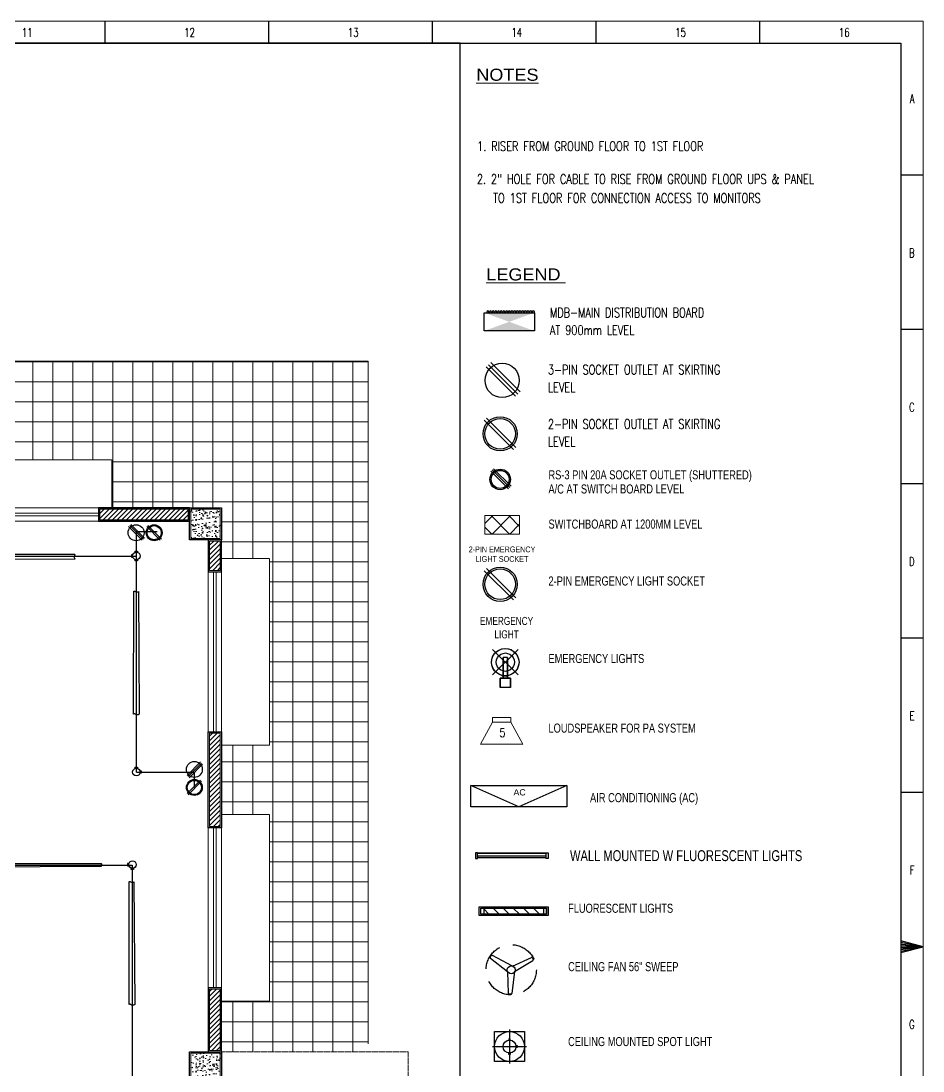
# Model space of a CAD drawing. Header units: inches. Extents: x 112 to 4169, y -2569 to 841.
# Drawn here: x 2215.4 to 2553.6, y -881.4 to -487.7 of the extents above; entities that cross this region are included whole.
import ezdxf

# ---------------------------------------------------------------- set-up
doc = ezdxf.new("R2010")
doc.units = ezdxf.units.IN
doc.header["$MEASUREMENT"] = 0
doc.linetypes.add('DASH', pattern=[0.35, 0.25, -0.1])
doc.linetypes.add('DASHED', pattern=[0.75, 0.5, -0.25])
for name, color, linetype in [('Cables', 7, 'Continuous'), ('HVAC', 44, 'Continuous'), ('Layer 1', 7, 'Continuous'), ('Lights', 7, 'Continuous'), ('Panels', 1, 'Continuous'), ('PVC Conduit and Circular Boxes', 7, 'Continuous'), ('Sockets', 7, 'Continuous'), ('TEG BORDER', 7, 'Continuous'), ('wall 05', 253, 'Continuous')]:
    doc.layers.add(name, color=color, linetype=linetype)
for name, color, linetype, lineweight in [('COLUMN', 1, 'Continuous', 25), ('E-CF-Ceiling-Fan', 42, 'Continuous', 30), ('E-Legend', 7, 'Continuous', 30), ('E-MDB', 1, 'Continuous', 30), ('Glass', 5, 'Continuous', 9), ('HACTH', 8, 'Continuous', 9), ('Plaster Line', 254, 'Continuous', 15), ('Porch', 90, 'Continuous', 15), ('railing', 232, 'Continuous', 15), ('Sunshed', 5, 'Continuous', 15), ('Switchboard', 30, 'Continuous', 13), ('Text', 252, 'Continuous', 15), ('WINDOW', 140, 'Continuous', 9)]:
    doc.layers.add(name, color=color, linetype=linetype, lineweight=lineweight)
doc.styles.get("Standard").update_dxf_attribs({"font": 'arial.ttf'})
doc.styles.add('Swiss721', font='swisscl.ttf')
doc.styles.add('TAVE1', font='ROMANS.shx', dxfattribs={"width": 0.75})
doc.styles.add('TEG BORDER', font='txt_qlt.shx', dxfattribs={"width": 0.7, "bigfont": 'hztxt.shx'})
doc.styles.add('TIMES', font='ARIALN.TTF')
pattern_1 = [(45, (-117177.46, -173725.3368), (-0.8838834765, 0.8838834765), [])]

# ---------------------------------------------------------------- blocks, each defined once
blk = doc.blocks.new('C 12X12')
at = {"layer": 'HACTH'}
h = blk.add_hatch(dxfattribs=at)
h.set_pattern_fill('AR-CONC', color=256, scale=0.5, style=0)
h.set_pattern_definition([(50, (0, 0), (3.58630091, -0.313760675), [0.375, -4.125]), (355, (0, 0), (-0.69375667, 3.76096067), [0.3, -3.3]), (100.4514, (0.299, -0.026), (2.89254691, 3.44719771), [0.31870095, -3.50571056]), (46.1842, (0, 1), (5.33620524, -0.82759507), [0.5625, -6.1875]), (96.6356, (0.4447, 0.931), (4.67331353, 4.87058935), [0.47805144, -5.258565]), (351.1842, (0, 1), (4.67330973, 4.870593), [0.45, -4.95]), (21, (0.5, 0.75), (2.98453526, -2.01309445), [0.375, -4.125]), (326, (0.5, 0.75), (1.21657666, 3.62575023), [0.3, -3.3]), (71.4514, (0.7487, 0.5822), (4.20111314, 1.61265248), [0.31870095, -3.50571056]), (37.5, (0, 0), (0.060799277, 1.66446927), [0, -3.26, 0, -3.35, 0, -3.3125]), (7.5, (0, 0), (1.315347687, 1.97205856), [0, -1.91, 0, -3.185, 0, -1.2625]), (327.5, (-1.115, 0), (2.66911218, -0.112774359), [0, -1.25, 0, -3.9, 0, -5.175]), (317.5, (-1.615, 0), (2.915930847, 0.50052491), [0, -1.625, 0, -2.59, 0, -3.675])])
h.paths.add_polyline_path([(88279, -6819.5), (88279, -6808.5), (88268, -6808.5), (88268, -6819.5)])
at = {"layer": 'COLUMN'}
blk.add_lwpolyline([(88267.5, -6808), (88279.5, -6808), (88279.5, -6820), (88267.5, -6820)], close=True, dxfattribs=at)
at = {"layer": 'Plaster Line'}
blk.add_lwpolyline([(88268, -6808.5), (88279, -6808.5), (88279, -6819.5), (88268, -6819.5)], close=True, dxfattribs=at)
blk = doc.blocks.new('240 BORDER A2')
for p, q in [((408.37, 420), (408.37, 415)), ((445.5, 420), (445.5, 415)), ((482.62, 420), (482.62, 415)), ((519.75, 420), (519.75, 415)), ((556.87, 420), (556.87, 415)), ((594, 385), (589, 385)), ((594, 350), (589, 350)), ((594, 315), (589, 315)), ((594, 280), (589, 280)), ((594, 245), (589, 245)), ((589, 210), (594, 210)), ((592.75, 210), (590.25, 210))]:
    blk.add_line(p, q)
at = {"linetype": 'Continuous'}
blk.add_line((489, 415), (5, 415), dxfattribs=at)
at = {"color": 5, "lineweight": 15}
blk.add_lwpolyline([(0, 420), (594, 420), (594, 0), (0, 0)], close=True, dxfattribs=at)
blk.add_lwpolyline([(5, 415), (589, 415), (589, 5), (5, 5)], close=True)
blk.add_lwpolyline([(594, 210), (589, 211.34), (589, 208.66), (594, 210), (589, 211), (589, 210.67), (594, 210), (589, 210.33), (589, 209.67), (594, 210), (589, 209.33), (589, 209), (594, 210)])
at = {"layer": 'TEG BORDER'}
blk.add_line((489, 116), (489, 415), dxfattribs=at)
at = {"char_height": 2, "width": 2, "style": 'TEG BORDER'}
for s, insert, attachment_point in [('\\pi0.3;11', (389.3, 418.41), 1), ('\\pi2.2204e-016;12', (426.42, 418.41), 1), ('\\pi2.2204e-016;13', (463.55, 418.41), 1), ('\\pi-0.033333;14', (500.67, 418.41), 1), ('\\pi2.2204e-016;15', (537.8, 418.41), 1), ('\\pi0.033333;16', (574.92, 418.41), 1), ('A', (592.09, 403.39), 3), ('B', (592.09, 368.39), 3), ('C', (592.09, 333.39), 3), ('D', (592.09, 298.39), 3), ('E', (592.09, 263.39), 3), ('F', (592.09, 228.39), 3), ('G', (592.09, 193.39), 3)]:
    blk.add_mtext(s, dxfattribs=dict(at, insert=insert, attachment_point=attachment_point))
blk = doc.blocks.new('CF')
for p, q in [((-23.8, 14.2), (-22.8, 15.9)), ((-4.1, -2.1), (-23.5, 12.8)), ((1.4, 4.3), (-21.4, 16.2)), ((1.4, 4.3), (22.9, 14)), ((24.1, 13.5), (25, 11.7)), ((3.9, -1.9), (24.7, 10.4)), ((-4.1, -2.1), (-3.3, -26.6)), ((3.9, -1.9), (0.7, -26.8)), ((-0.4, -27.8), (-2.4, -27.7))]:
    blk.add_line(p, q)
for radius in [4.48, 0.0888]:
    blk.add_circle((0, 0), radius)
for centre, radius, start, end in [((-23, 13.7), 0.996, 147.1351, 237.1351), ((-21.9, 15.4), 0.996, 57.1351, 147.1351), ((23.2, 13), 0.996, 27.1351, 117.1351), ((24.1, 11.3), 1.03, 299.2548, 26.4357), ((-2.3, -26.7), 0.996, 177.1351, 267.1351), ((-0.3, -26.8), 0.996, 267.1351, 357.1351)]:
    blk.add_arc(centre, radius, start, end)
blk = doc.blocks.new('A$C63C712C3')
at = {"ltscale": 2}
for p, q in [((40, 42), (34, 42)), ((40, 16), (34, 16)), ((1231, 42), (1237, 42)), ((1231, 16), (1237, 16))]:
    blk.add_line(p, q, dxfattribs=at)
for points in [[(35, 103), (0, 103), (0, 0), (35, 0)], [(35, 103), (1235, 103), (1235, 90), (35, 90)], [(40, 48), (1231, 48), (1231, 10), (40, 10)], [(1235, 103), (1271, 103), (1271, 0), (1235, 0)]]:
    blk.add_lwpolyline(points, close=True, dxfattribs=at)

msp = doc.modelspace()

# ---------------------------------------------------------------- hatches: boundary and pattern name
h = msp.add_hatch()
h.set_pattern_fill('ANSI31', color=256, scale=21.528028, angle=90)
h.set_pattern_definition([(135, (2455.3092, -944.1637), (-1.902827, -1.902827), [])])
h.paths.add_polyline_path([(2388.93, -820.35), (2388.93, -822.61), (2411.32, -822.61), (2411.32, -820.35)])
at = {"layer": 'HACTH', "ltscale": 10}
h = msp.add_hatch(dxfattribs=at)
h.set_pattern_fill('ANSI37', color=256, scale=60, angle=45, style=0)
h.set_pattern_definition([(90, (-137895.13, -172410.518), (-7.5, 1e-15), []), (180, (-137895.13, -172410.518), (-1e-15, -7.5), [])])
h.paths.add_polyline_path([(2290.58, -670.24), (2290.58, -682.24), (2290.58, -689.24), (2308.58, -689.24), (2308.58, -759.24), (2290.58, -759.24), (2290.58, -785.24), (2308.58, -785.24), (2308.58, -855.24), (2290.58, -855.24), (2290.58, -874.24), (2345.59, -874.24), (2345.59, -615.23), (2290.58, -615.23), (1939.08, -615.23), (1939.08, -670.24), (1950.34, -670.24), (1950.34, -652.24), (2020.34, -652.24), (2020.34, -670.24), (2044.58, -670.24), (2044.58, -652.24), (2114.58, -652.24), (2114.58, -670.24), (2124.58, -670.24), (2179.41, -670.24), (2179.41, -652.24), (2249.41, -652.24), (2249.41, -670.24), (2278.58, -670.24)])
h.paths.add_polyline_path([(1806.58, -670.24), (1806.58, -615.23), (1621.58, -615.23), (1621.58, -670.24), (1681.58, -670.24), (1693.58, -670.24)])
at = {"layer": 'HACTH'}
h = msp.add_hatch(dxfattribs=at)
h.set_pattern_fill('ANSI31', color=256, scale=10, style=0)
h.set_pattern_definition(pattern_1)
h.paths.add_polyline_path([(2278.08, -674.74), (2278.08, -670.74), (2244.91, -670.74), (2244.91, -674.74)])
h = msp.add_hatch(dxfattribs=at)
h.set_pattern_fill('ANSI31', color=256, scale=10, style=0)
h.set_pattern_definition(pattern_1)
h.paths.add_polyline_path([(2286.08, -693.74), (2290.08, -693.74), (2290.08, -682.74), (2286.08, -682.74)])
h = msp.add_hatch(dxfattribs=at)
h.set_pattern_fill('ANSI31', color=256, scale=10, style=0)
h.set_pattern_definition([(45, (-121375.1227, -172383.6424), (-0.8838834765, 0.8838834765), [])])
h.paths.add_polyline_path([(2290.08, -754.74), (2286.08, -754.74), (2286.08, -773.73), (2286.08, -777.73), (2286.08, -789.74), (2290.08, -789.74)])
h = msp.add_hatch(dxfattribs=at)
h.set_pattern_fill('ANSI31', color=256, scale=10, style=0)
h.set_pattern_definition([(45, (-117177.46, -173742.3368), (-0.8838834765, 0.8838834765), [])])
h.paths.add_polyline_path([(2286.08, -873.74), (2290.08, -873.74), (2290.08, -850.74), (2286.08, -850.74)])
at = {"layer": 'Panels'}
h = msp.add_hatch(color=256, dxfattribs=at)
h.dxf.hatch_style = 1
h.paths.add_polyline_path([(2398.47, -600.52), (2389.04, -603.95), (2407.9, -603.95)])
h.paths.add_polyline_path([(2389.04, -597.1), (2398.47, -600.52), (2407.9, -597.1)])
at = {"layer": 'Switchboard'}
h = msp.add_hatch(dxfattribs=at)
h.set_pattern_fill('ANSI37', color=256, scale=37.674049, angle=180)
h.set_pattern_definition([(225, (2684.9885, -187.3326), (3.329947, -3.329947), []), (315, (2684.9885, -187.3326), (3.329947, 3.329947), [])])
h.paths.add_polyline_path([(2389.34, -673.2), (2389.34, -680.1), (2402.33, -680.1), (2402.33, -673.2)])

# ---------------------------------------------------------------- linework, layer by layer
at = {"color": 1}
msp.add_line((2258.65, -688.39), (2258.65, -688.39), dxfattribs=at)
at = {"lineweight": 15}
for points in [[(2392.24, -748.84), (2392.24, -750.66), (2387.73, -758.92), (2403.57, -758.92)], [(2399.05, -748.84), (2392.24, -748.84)], [(2392.24, -750.66), (2399.05, -750.66), (2399.05, -748.84)], [(2403.57, -758.92), (2399.05, -750.66)]]:
    msp.add_lwpolyline(points, dxfattribs=at)
for points in [[(2413.04, -819.89), (2413.04, -823.12), (2387.21, -823.12), (2387.21, -819.89)], [(2412.47, -820.35), (2412.47, -822.61), (2387.77, -822.61), (2387.77, -820.35)], [(2387.77, -822.61), (2387.77, -820.35), (2388.93, -820.35), (2388.93, -822.61)], [(2412.47, -822.61), (2412.47, -820.35), (2411.32, -820.35), (2411.32, -822.61)]]:
    msp.add_lwpolyline(points, close=True)
for points in [[(2398.82, -869.88), (2398.82, -869.34), (2398.35, -869.34), (2398.35, -869.88)], [(2398.53, -870.99), (2398.58, -870.99)], [(2400.99, -872.5), (2401.53, -872.49), (2401.53, -872.01), (2400.98, -872.02)], [(2398.82, -874.68), (2398.82, -875.23), (2398.35, -875.23), (2398.35, -874.68)]]:
    msp.add_lwpolyline(points)
at = {"linetype": 'DASHED', "ltscale": 20}
msp.add_circle((2399.21, -843.5), 9.42, dxfattribs=at)
msp.add_circle((2398.58, -872.28), 2.41)
at = {"lineweight": 15}
msp.add_open_spline([(2396.51, -753.06), (2396.51, -753.06), (2395.36, -753.06), (2395.36, -753.06), (2395.36, -753.06), (2395.21, -754.41), (2395.21, -754.41), (2395.21, -754.41), (2395.36, -754.26), (2395.36, -754.26), (2397.48, -753.24), (2396.99, -757.48), (2395.21, -755.9), (2395.21, -755.9), (2395.12, -755.61), (2395.12, -755.61)], degree=3, knots=[0, 0, 0, 0, 1, 1, 1, 2, 2, 2, 3, 3, 3, 4, 4, 4, 5, 5, 5, 5], dxfattribs=at)
at = {"layer": 'Cables', "color": 1}
for p, q in [((2258.65, -688.39), (2258.65, -679.12)), ((2258.65, -679.12), (2266.44, -679.12)), ((1947.16, -688.39), (2258.65, -688.39)), ((2258.65, -769.41), (2258.65, -688.32)), ((2258.65, -769.41), (2280.39, -769.41)), ((2280.39, -775.13), (2280.39, -769.48))]:
    msp.add_line(p, q, dxfattribs=at)
at = {"layer": 'Cables', "color": 68, "lineweight": 30}
for p, q in [((1809.41, -804.29), (2257.09, -804.29)), ((2257.09, -804.29), (2257.09, -959.83))]:
    msp.add_line(p, q, dxfattribs=at)
at = {"layer": 'Glass', "ltscale": 10}
for points in [[(2244.41, -672.24), (2244.41, -673.24), (2184.41, -673.24), (2184.41, -672.24)], [(2288.58, -694.24), (2287.58, -694.24), (2287.58, -754.24), (2288.58, -754.24)], [(2288.58, -790.24), (2287.58, -790.24), (2287.58, -850.24), (2288.58, -850.24)]]:
    msp.add_lwpolyline(points, close=True, dxfattribs=at)
at = {"layer": 'HVAC'}
for p, q in [((2402.04, -782.4), (2384.03, -774.45)), ((2420.05, -774.45), (2402.04, -782.4))]:
    msp.add_line(p, q, dxfattribs=at)
msp.add_lwpolyline([(2384.03, -774.45), (2420.05, -774.45), (2420.05, -782.4), (2384.03, -782.4)], close=True, dxfattribs=at)
at = {"layer": 'Layer 1', "color": 1}
for points in [[(2391.85, -728.52), (2391.92, -727.32), (2392.22, -726.19), (2392.82, -725.14), (2393.57, -724.32), (2394.55, -723.64), (2395.68, -723.19), (2396.8, -722.97), (2398, -723.12), (2399.13, -723.42), (2400.11, -724.09), (2400.93, -724.84), (2401.61, -725.89), (2401.98, -726.94), (2402.13, -728.15)], [(2391.85, -728.15), (2392, -727.02), (2392.37, -725.89), (2392.97, -724.92), (2393.8, -724.09), (2394.78, -723.49), (2395.83, -723.12), (2397.03, -722.97), (2398.15, -723.12), (2399.2, -723.49), (2400.18, -724.09), (2401.01, -724.92), (2401.61, -725.89), (2401.98, -727.02), (2402.13, -728.15), (2401.98, -729.27), (2401.61, -730.4), (2401.01, -731.37), (2400.18, -732.2), (2399.2, -732.8), (2398.15, -733.18), (2397.03, -733.25), (2395.83, -733.18), (2394.78, -732.8), (2393.8, -732.2), (2392.97, -731.37), (2392.37, -730.4), (2392, -729.27), (2391.85, -728.15)], [(2401.76, -732.95), (2392.22, -723.34)], [(2401.76, -723.34), (2392.22, -732.95)], [(2393.57, -728.15), (2393.65, -727.24), (2394.02, -726.42), (2394.55, -725.74), (2395.3, -725.14), (2396.13, -724.84), (2397.03, -724.69), (2397.85, -724.84), (2398.68, -725.14), (2399.43, -725.74), (2399.96, -726.42), (2400.33, -727.24), (2400.41, -728.15), (2400.33, -729.05), (2399.96, -729.87), (2399.43, -730.55), (2398.68, -731.15), (2397.85, -731.45), (2397.03, -731.6), (2396.13, -731.45), (2395.3, -731.15), (2394.55, -730.55), (2394.02, -729.87), (2393.65, -729.05), (2393.57, -728.15)], [(2396.13, -734.15), (2397.85, -734.15), (2397.85, -726.42)], [(2396.13, -734.15), (2396.13, -726.42), (2396.13, -733.63), (2396.13, -734.15), (2397.85, -734.15)], [(2397.85, -726.42), (2396.13, -726.42)], [(2397.85, -726.42), (2396.13, -726.42)], [(2397.85, -726.42), (2397.85, -734.15)], [(2402.13, -728.15), (2401.98, -729.35), (2401.61, -730.47), (2400.93, -731.45), (2400.03, -732.28), (2398.98, -732.88), (2397.85, -733.25)], [(2395.75, -733.1), (2394.78, -732.8), (2393.8, -732.2), (2393.05, -731.45), (2392.45, -730.55), (2392.07, -729.57), (2391.85, -728.52)], [(2398.9, -737.61), (2398.9, -734.15), (2395.08, -734.15), (2395.08, -737.61)], [(2395.08, -737.61), (2395.08, -734.15)], [(2395.08, -734.15), (2398.9, -734.15)], [(2395.75, -733.1), (2396.13, -733.25), (2397.85, -733.25)], [(2398.9, -734.15), (2398.9, -737.61)], [(2398.9, -737.61), (2395.08, -737.61)]]:
    msp.add_lwpolyline(points, dxfattribs=at)
at = {"layer": 'Lights', "color": 40}
for p, q in [((2398.58, -865.92), (2398.58, -878.64)), ((2392.22, -872.28), (2404.95, -872.28))]:
    msp.add_line(p, q, dxfattribs=at)
at = {"layer": 'Lights'}
msp.add_lwpolyline([(2404.2, -877.89), (2392.97, -877.89), (2392.97, -866.67), (2404.2, -866.67)], close=True, dxfattribs=at)
msp.add_circle((2398.58, -872.28), 5.61, dxfattribs=at)
at = {"layer": 'Panels'}
msp.add_lwpolyline([(2407.9, -603.95), (2389.04, -603.95), (2389.04, -597.1), (2407.9, -597.1)], close=True, dxfattribs=at)
for points in [[(2390.84, -597.1), (2390.84, -596.86, 1), (2390.04, -596.86), (2390.04, -597.1)], [(2391.84, -597.1), (2391.84, -596.86, 1), (2391.04, -596.86), (2391.04, -597.1)], [(2392.85, -597.1), (2392.85, -596.86, 1), (2392.05, -596.86), (2392.05, -597.1)], [(2393.86, -597.1), (2393.86, -596.86, 1), (2393.06, -596.86), (2393.06, -597.1)], [(2394.86, -597.1), (2394.86, -596.86, 1), (2394.06, -596.86), (2394.06, -597.1)], [(2395.87, -597.1), (2395.87, -596.86, 1), (2395.06, -596.86), (2395.06, -597.1)], [(2396.86, -597.1), (2396.86, -596.86, 1), (2396.06, -596.86), (2396.06, -597.1)], [(2397.87, -597.1), (2397.87, -596.86, 1), (2397.07, -596.86), (2397.07, -597.1)], [(2398.87, -597.1), (2398.87, -596.86, 1), (2398.07, -596.86), (2398.07, -597.1)], [(2399.88, -597.1), (2399.88, -596.86, 1), (2399.08, -596.86), (2399.08, -597.1)], [(2400.88, -597.1), (2400.88, -596.86, 1), (2400.07, -596.86), (2400.07, -597.1)], [(2401.89, -597.1), (2401.89, -596.86, 1), (2401.09, -596.86), (2401.09, -597.1)], [(2402.89, -597.1), (2402.89, -596.86, 1), (2402.09, -596.86), (2402.09, -597.1)], [(2403.89, -597.1), (2403.89, -596.86, 1), (2403.09, -596.86), (2403.09, -597.1)], [(2404.9, -597.1), (2404.9, -596.86, 1), (2404.09, -596.86), (2404.09, -597.1)], [(2405.9, -597.1), (2405.9, -596.86, 1), (2405.1, -596.86), (2405.1, -597.1)], [(2406.88, -597.1), (2406.88, -596.86, 1), (2406.08, -596.86), (2406.08, -597.1)], [(2407.9, -597.1), (2407.9, -596.86, 1), (2407.1, -596.86), (2407.1, -597.1)]]:
    msp.add_lwpolyline(points, format="xyb", dxfattribs=at)
at = {"layer": 'Plaster Line'}
for p, q in [((2244.91, -670.74), (2244.91, -674.74)), ((2246.41, -674.74), (2246.41, -674.74))]:
    msp.add_line(p, q, dxfattribs=at)
for points in [[(2278.08, -670.74), (2244.91, -670.74), (2244.91, -674.74), (2278.08, -674.74)], [(2290.08, -682.74), (2286.08, -682.74), (2286.08, -693.74), (2290.08, -693.74)], [(2290.08, -850.74), (2286.08, -850.74), (2286.08, -873.74), (2290.08, -873.74)]]:
    msp.add_lwpolyline(points, close=True, dxfattribs=at)
msp.add_lwpolyline([(2286.08, -773.73), (2286.08, -754.74), (2290.08, -754.74), (2290.08, -789.74), (2286.08, -789.74), (2286.08, -777.73), (2286.08, -777.73), (2286.08, -773.73), (2286.08, -773.73)], dxfattribs=at)
at = {"layer": 'Porch', "linetype": 'DASH', "ltscale": 1.5}
msp.add_lwpolyline([(2290.58, -874.24), (2360.59, -874.24), (2360.59, -1042.24), (2290.58, -1042.24)], dxfattribs=at)
at = {"layer": 'PVC Conduit and Circular Boxes'}
for points in [[(2235.51, -687.68, -0.56347), (2235.51, -688.19, 0.336482), (2235.59, -689.48), (2189.51, -689.76, -0.314286), (2189.51, -688.19, 0.605884), (2189.51, -687.67)], [(2257.65, -701.66, -0.56347), (2258.15, -701.66, 0.336482), (2259.44, -701.59), (2259.73, -747.67, -0.314286), (2258.15, -747.66, 0.605884), (2257.63, -747.66)], [(2245.47, -803.62, -0.56347), (2245.47, -804.13, 0.571886), (2245.55, -804.8), (2199.47, -805.02, -0.456322), (2199.47, -804.13, 0.605884), (2199.47, -803.61)], [(2255.94, -810.55, -0.56347), (2256.45, -810.55, 0.336482), (2257.74, -810.47), (2258.02, -856.55, -0.314286), (2256.45, -856.55, 0.605884), (2255.93, -856.55)]]:
    msp.add_lwpolyline(points, format="xyb", close=True, dxfattribs=at)
for points in [[(2257.31, -687.9), (2256.81, -687.91), (2256.83, -688.78), (2257.32, -688.77)], [(2258.25, -686.97), (2258.25, -686.48), (2259.13, -686.48), (2259.13, -687)], [(2259.09, -689.65), (2259.09, -690.14), (2258.21, -690.14), (2258.21, -689.65)], [(2258.25, -768), (2258.25, -767.5), (2259.13, -767.5), (2259.13, -768.03)], [(2259.98, -768.9), (2260.48, -768.9), (2260.48, -769.78), (2259.98, -769.78)], [(2255.85, -803.64), (2255.36, -803.65), (2255.37, -804.52), (2255.86, -804.52)], [(2257.63, -805.39), (2257.63, -805.88), (2256.75, -805.88), (2256.75, -805.39)]]:
    msp.add_lwpolyline(points, dxfattribs=at)
for centre in [(2258.65, -688.32), (2258.65, -769.34), (2257.19, -804.06)]:
    msp.add_circle(centre, 1.4, dxfattribs=at)
at = {"layer": 'railing', "ltscale": 20}
msp.add_lwpolyline([(1939.08, -615.23), (2290.58, -615.23), (2345.59, -615.23), (2345.59, -871.24)], dxfattribs=at)
at = {"layer": 'Sockets', "color": 5}
for p, q in [((2400.78, -628.41), (2389.8, -617.43)), ((2401.67, -627.61), (2390.69, -616.63)), ((2402.55, -626.82), (2391.57, -615.84)), ((2261.27, -681.99), (2256.17, -676.89)), ((2261.68, -681.62), (2256.58, -676.52)), ((2260.86, -682.36), (2255.76, -677.26)), ((2277.65, -770.66), (2282.75, -765.56)), ((2278.02, -771.07), (2283.12, -765.97)), ((2278.39, -771.48), (2283.49, -766.38))]:
    msp.add_line(p, q, dxfattribs=at)
at = {"layer": 'Sockets', "color": 3}
for p, q in [((2400.03, -648.43), (2389.05, -637.45)), ((2400.92, -647.64), (2389.94, -636.66)), ((2391.55, -656.55), (2398.14, -663.14)), ((2392.08, -656.08), (2398.67, -662.67)), ((2392.62, -655.6), (2399.2, -662.19)), ((2268.04, -681.99), (2262.94, -676.89)), ((2267.63, -682.36), (2262.53, -677.26)), ((2277.65, -777.43), (2282.75, -772.33)), ((2278.02, -777.85), (2283.12, -772.74))]:
    msp.add_line(p, q, dxfattribs=at)
at = {"layer": 'Sockets', "color": 1}
for p, q in [((2400.03, -704.82), (2389.05, -693.84)), ((2400.92, -704.03), (2389.94, -693.05))]:
    msp.add_line(p, q, dxfattribs=at)
at = {"layer": 'Sockets', "color": 5}
for centre, radius in [((2395.81, -622.51), 6.43), ((2258.55, -679.62), 2.99), ((2280.39, -768.35), 2.99)]:
    msp.add_circle(centre, radius, dxfattribs=at)
at = {"layer": 'Sockets', "color": 3}
for centre, radius in [((2395.06, -642.53), 6.43), ((2395.06, -642.53), 5.75), ((2395.06, -659.62), 3.86), ((2395.06, -659.62), 3.36), ((2265.33, -679.62), 2.99), ((2265.33, -679.62), 2.67), ((2280.39, -775.13), 2.99), ((2280.39, -775.13), 2.67)]:
    msp.add_circle(centre, radius, dxfattribs=at)
at = {"layer": 'Sockets', "color": 1}
for radius in [6.43, 5.75]:
    msp.add_circle((2395.06, -698.92), radius, dxfattribs=at)
at = {"layer": 'Sunshed', "linetype": 'DASH'}
for points in [[(2179.41, -670.24), (2179.41, -652.24), (2249.41, -652.24), (2249.41, -670.24)], [(2290.58, -759.24), (2308.58, -759.24), (2308.58, -689.24), (2290.58, -689.24)], [(2290.58, -855.24), (2308.58, -855.24), (2308.58, -785.24), (2290.58, -785.24)]]:
    msp.add_lwpolyline(points, dxfattribs=at)
at = {"layer": 'Switchboard'}
msp.add_lwpolyline([(2402.33, -680.1), (2389.34, -680.1), (2389.34, -673.2), (2402.33, -673.2)], close=True, dxfattribs=at)
at = {"layer": 'wall 05'}
msp.add_line((2244.41, -670.24), (2244.41, -675.24), dxfattribs=at)
for points in [[(2278.58, -670.24), (2244.41, -670.24), (2244.41, -675.24), (2278.58, -675.24)], [(2290.58, -682.24), (2285.58, -682.24), (2285.58, -694.24), (2290.58, -694.24)], [(2290.58, -850.24), (2285.58, -850.24), (2285.58, -874.24), (2290.58, -874.24)]]:
    msp.add_lwpolyline(points, close=True, dxfattribs=at)
for points in [[(2244.41, -670.24), (2278.58, -670.24)], [(2278.58, -675.24), (2244.41, -675.24)], [(2285.58, -773.23), (2285.58, -754.24), (2290.58, -754.24), (2290.58, -790.24), (2285.58, -790.24), (2285.58, -773.23)]]:
    msp.add_lwpolyline(points, dxfattribs=at)
at = {"layer": 'WINDOW', "ltscale": 10}
for points in [[(2244.41, -670.24), (2244.41, -675.24), (2184.41, -675.24), (2184.41, -670.24)], [(2290.58, -694.24), (2285.58, -694.24), (2285.58, -754.24), (2290.58, -754.24)], [(2290.58, -790.24), (2285.58, -790.24), (2285.58, -850.24), (2290.58, -850.24)]]:
    msp.add_lwpolyline(points, close=True, dxfattribs=at)

# ---------------------------------------------------------------- block references
at = {"xscale": 1.652949273830399, "yscale": 1.652949273830399, "zscale": 1.652949273830399}
msp.add_blockref('240 BORDER A2', (1571.77, -1181.97), dxfattribs=at)
at = {"layer": 'E-CF-Ceiling-Fan', "lineweight": 0, "xscale": 0.3305423980700439, "yscale": 0.3305423980700439, "zscale": 0.3305423980671144}
msp.add_blockref('CF', (2399.21, -843.5), dxfattribs=at)
at = {"layer": 'HACTH'}
for p in [(-85988.92, 6137.76), (-85988.92, 5933.76)]:
    msp.add_blockref('C 12X12', p, dxfattribs=at)
at = {"layer": 'Lights', "lineweight": 0, "xscale": 0.02142431015372569, "yscale": 0.021424310159599, "zscale": 0.02142431016141771}
msp.add_blockref('A$C63C712C3', (2385.81, -801.78), dxfattribs=at)

# ---------------------------------------------------------------- texts
at = {"layer": 'E-Legend', "lineweight": 0, "style": 'TIMES', "width": 1.3}
for s, p in [('%%UNOTES', (2386.12, -510.15)), ('%%ULEGEND ', (2389.87, -585.02))]:
    msp.add_text(s, height=4.547, dxfattribs=at).set_placement(p)
at = {"layer": 'E-MDB', "color": 0, "lineweight": 0, "style": 'TAVE1', "width": 0.75}
for s, height, p in [('1. RISER FROM GROUND FLOOR TO 1ST FLOOR ', 3.5721, (2386.4, -536.47)), ('2. 2" HOLE FOR CABLE TO RISE FROM GROUND FLOOR UPS & PANEL   ', 3.5721, (2386.35, -548.77)), ('TO 1ST FLOOR FOR CONNECTION ACCESS TO MONITORS', 3.5721, (2392.44, -555.89)), ('MDB-MAIN DISTRIBUTION BOARD', 3.5721, (2413.71, -598.86)), ('AT 900mm LEVEL', 3.5721, (2413.71, -605.44)), ('3-PIN SOCKET OUTLET AT SKIRTING', 3.5721, (2412.96, -620.26)), ('LEVEL', 3.572, (2412.96, -626.84)), ('2-PIN SOCKET OUTLET AT SKIRTING', 3.5721, (2412.96, -640.64)), ('LEVEL', 3.572, (2412.96, -647.23))]:
    msp.add_text(s, height=height, dxfattribs=at).set_placement(p)
at = {"layer": 'HVAC'}
msp.add_text('AC', height=2.348, dxfattribs=at).set_placement((2400.07, -778.12))
at = {"layer": 'Sockets', "color": 0, "style": 'Swiss721'}
for s, height, p in [('RS-3 PIN 20A SOCKET OUTLET (SHUTTERED)', 3.3899, (2413.18, -659.59)), ('A/C AT SWITCH BOARD LEVEL', 3.3899, (2413.18, -664.89)), ('SWITCHBOARD AT 1200MM LEVEL', 3.3899, (2413.18, -678.06)), ('2-PIN EMERGENCY LIGHT SOCKET', 3.3899, (2413.18, -699.4)), ('EMERGENCY LIGHTS', 3.3899, (2413.18, -728.47)), ('LOUDSPEAKER FOR PA SYSTEM', 3.3899, (2413.18, -754.56)), ('AIR CONDITIONING (AC)', 3.3899, (2428.77, -780.64)), ('WALL MOUNTED W FLUORESCENT LIGHTS ', 4.0678, (2421.25, -802.73)), ('FLUORESCENT LIGHTS ', 3.3899, (2420.54, -822.11)), ('CEILING FAN 56" SWEEP', 3.3899, (2420.54, -844.01)), ('CEILING MOUNTED SPOT LIGHT', 3.3899, (2420.54, -872.09))]:
    msp.add_text(s, height=height, dxfattribs=at).set_placement(p)
at = {"layer": 'Text', "color": 4, "attachment_point": 2, "style": 'Swiss721'}
for s, insert, char_height, width in [('2-PIN EMERGENCY LIGHT SOCKET', (2395.76, -684.78), 2.1528, 26.4402), ('EMERGENCY LIGHT ', (2397.47, -711.18), 3.0139, 23.5954)]:
    msp.add_mtext(s, dxfattribs=dict(at, insert=insert, char_height=char_height, width=width))

doc.saveas('drawing.dxf')
